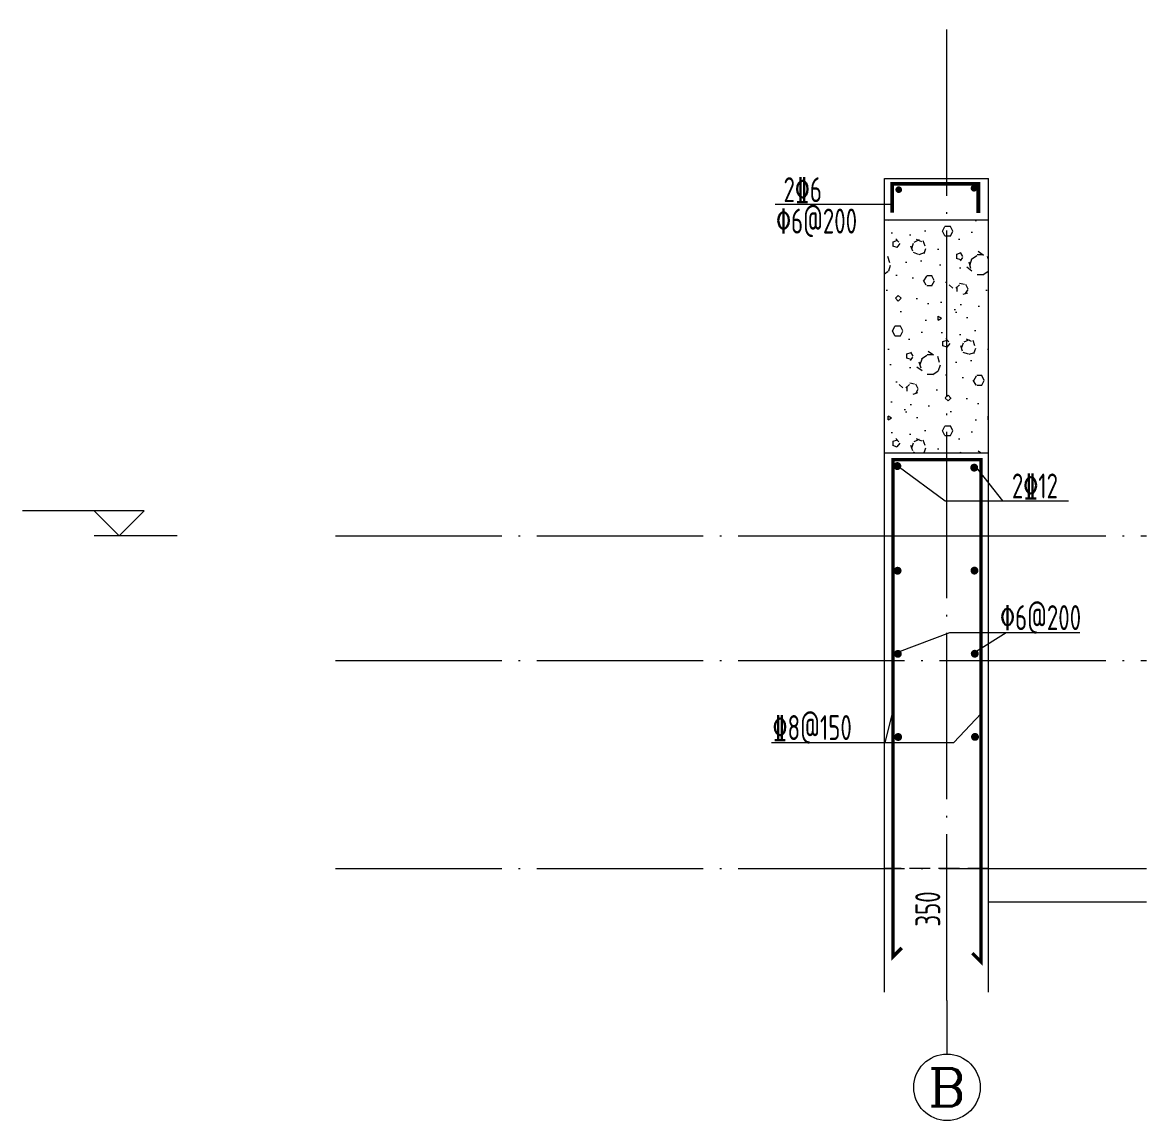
# Model space of a CAD drawing. Extents: x -129922 to 1190196, y -520662 to 139923.
# Drawn here: x 55807 to 58510, y -321597 to -318955 of the extents above; entities that cross this region are included whole.
import ezdxf
from ezdxf.enums import TextEntityAlignment as Align

# ---------------------------------------------------------------- set-up
doc = ezdxf.new("R2010")
doc.units = 0
doc.header["$LTSCALE"] = 1000
doc.header["$MEASUREMENT"] = 0
doc.linetypes.add('DASH', pattern=[0.35, 0.25, -0.1])
doc.linetypes.add('DOTE', pattern=[2.42, 2, -0.2, 0.02, -0.2])
for name, color, linetype, lineweight in [('S-墙柱-REIN', 1, 'Continuous', 20), ('S-大样-HATCH', 251, 'Continuous', 9), ('S-大样-实线', 2, 'Continuous', 20), ('S-大样-标高', 3, 'Continuous', 20), ('S-板-BEAM', 4, 'DASH', 20), ('S-板-文字', 7, 'Continuous', 20), ('S-轴网-标注', 3, 'Continuous', 20), ('S-轴网-轴线', 1, 'DOTE', 9), ('S-通用-TEXT', 7, 'Continuous', 20)]:
    doc.layers.add(name, color=color, linetype=linetype, lineweight=lineweight)
doc.styles.add('_TCH_AXIS', font='COMPLEX.shx', dxfattribs={"bigfont": 'hztxt.shx'})
doc.styles.add('COMPLEX', font='COMPLEX')
doc.styles.add('TSSD_Rein', font='tssdeng.shx', dxfattribs={"width": 0.7, "bigfont": 'hztxt.shx'})

# ---------------------------------------------------------------- blocks, each defined once
blk = doc.blocks.new('20191015.22370934')
at = {"layer": 'S-墙柱-REIN', "const_width": 9}
blk.add_lwpolyline([(281.2, 45.4), (281.2, 114.9), (488.7, 114.9), (488.7, 44.9)], dxfattribs=at)
at = {"layer": 'S-墙柱-REIN', "ltscale": 0.2, "const_width": 8}
for points in [[(301.2, 100.9, 1), (293.2, 100.9, 1)], [(482.2, 104.4, 1), (474.2, 104.4, 1)]]:
    blk.add_lwpolyline(points, format="xyb", close=True, dxfattribs=at)
at = {"layer": 'S-通用-TEXT', "ltscale": 0.2}
blk.add_line((281.2, 65, 0), (0, 65, 0), dxfattribs=at)
at = {"layer": 'S-通用-TEXT', "style": 'TSSD_Rein', "width": 0.7}
for s, p in [('2\x846', (20.2, 70.9)), ('\x826@200', (2.2, -4.6))]:
    blk.add_text(s, height=60, dxfattribs=at).set_placement(p)
blk = doc.blocks.new('20191015.22515414')
at = {"layer": 'S-大样-HATCH'}
h = blk.add_hatch(dxfattribs=at)
h.set_pattern_fill('加气混凝土', color=256, scale=20)
h.set_pattern_definition([(0, (-739395.07, -802479.57), (120, 240), [0, -240]), (0, (-739535.47, -802511.97), (120, 240), [0, -240]), (0, (-739457.47, -802514.37), (120, 240), [0, -240]), (0, (-739372.27, -802443.57), (120, 240), [0, -240]), (0, (-739471.87, -802526.37), (120, 240), [0, -240]), (0, (-739348.27, -802292.37), (120, 240), [0, -240]), (0, (-739421.47, -802311.57), (120, 240), [0, -240]), (0, (-739383.07, -802341.57), (120, 240), [0, -240]), (0, (-739578.67, -802346.37), (120, 240), [0, -240]), (0, (-739461.07, -802357.17), (120, 240), [0, -240]), (0, (-739506.67, -802418.37), (120, 240), [0, -240]), (0, (-739504.27, -802508.37), (120, 240), [0, -240]), (0, (-739414.27, -802517.97), (120, 240), [0, -240]), (0, (-739348.27, -802412.37), (120, 240), [0, -240]), (0, (-739572.67, -802449.57), (120, 240), [0, -240]), (0, (-739552.27, -802408.77), (120, 240), [0, -240]), (0, (-739458.67, -802425.57), (120, 240), [0, -240]), (0, (-739492.27, -802460.37), (120, 240), [0, -240]), (0, (-739511.47, -802381.17), (120, 240), [0, -240]), (0, (-739481.47, -802291.17), (120, 240), [0, -240]), (0, (-739563.07, -802499.97), (120, 240), [0, -240]), (0, (-739431.07, -802340.37), (120, 240), [0, -240]), (0, (-739542.67, -802336.77), (120, 240), [0, -240]), (0, (-739561.87, -802305.57), (120, 240), [0, -240]), (130.601294, (-739363.016, -802367.511), (-599.99999337, 720.00000315), [10.53662, -4414.8444]), (18.4349488, (-739380.16, -802362.94), (599.9999978, 239.9999982), [10.842096, -1507.05116]), (90, (-739380.16, -802373.23), (120, 240), [10.285714, -469.71426]), (161.565051, (-739369.873, -802376.654), (-600.000003, 239.9999821), [10.842096, -1507.05116]), (53.1301023, (-739369.873, -802376.654), (120.0000002, 239.9999999), [11.42857, -1188.5714]), (135, (-739360.73, -802498.94), (-120.0000145, 239.999984), [9.697464, -669.12504]), (45, (-739374.44, -802498.94), (119.999999, 239.999999), [9.697464, -669.12504]), (135, (-739367.59, -802505.8), (-120.0000145, 239.999984), [9.697464, -669.12504]), (45, (-739367.59, -802505.8), (119.999999, 239.999999), [9.697464, -669.12504]), (116.56505, (-739476.16, -802337.8), (-2e-05, 479.999987), [12.77753, -255.5506]), (180, (-739481.87, -802326.37), (-120, 240), [13.714286, -226.2857]), (63.434949, (-739501.3, -802337.8), (1e-06, 479.999998), [12.77753, -255.5506]), (116.56505, (-739495.59, -802349.23), (-2e-05, 479.999987), [12.77753, -255.5506]), (0, (-739495.59, -802349.23), (120, 240), [13.714286, -226.2857]), (63.434949, (-739481.87, -802349.23), (1e-06, 479.999998), [12.77753, -255.5506]), (107.102728, (-739385.873, -802418.939), (-359.99998624, 1200.000001936), [15.54454, -6513.161]), (143.972626, (-739390.444, -802404.082), (-2279.9999711, 1679.9999981), [15.54454, -3248.808]), (180, (-739403.02, -802394.94), (-120, 240), [14.85714, -225.14284]), (36.0273733, (-739430.444, -802404.082), (2279.99998315, 1679.9999819), [15.54454, -3248.808]), (71.565051, (-739435.016, -802417.796), (360.0000018, 1199.9999979), [14.456126, -1503.43712]), (107.102728, (-739430.444, -802432.654), (-359.99998624, 1200.000001936), [15.54454, -6513.161]), (143.972626, (-739417.873, -802441.796), (-2279.9999711, 1679.9999981), [15.54454, -3248.808]), (0, (-739417.87, -802441.8), (120, 240), [14.85714, -225.14284]), (36.0273733, (-739403.016, -802441.796), (2279.99998315, 1679.9999819), [15.54454, -3248.808]), (71.565051, (-739390.444, -802432.654), (360.0000018, 1199.9999979), [14.456126, -1503.43712]), (150.255118, (-739383.587, -802306.94), (-360.00000085, 239.999997), [9.21401, -1925.72784]), (90, (-739391.59, -802311.51), (120, 240), [9.14286, -470.8571]), (29.7448813, (-739391.587, -802311.51), (360.0000002, 239.9999989), [9.21401, -1925.72784]), (116.56505, (-739439.59, -802477.23), (-2e-05, 479.999987), [12.77753, -255.5506]), (168.690067, (-739445.301, -802465.796), (-1080.0000008, 239.999994), [11.6549, -2435.8742]), (41.1859251, (-739465.873, -802471.511), (2999.99998182, 2639.99997692), [12.14874, -5090.3208]), (90, (-739465.87, -802482.94), (120, 240), [11.42857, -468.5714]), (138.814074, (-739456.73, -802490.939), (-2999.99994668, 2640.00001681), [12.14874, -5090.3208]), (16.6992442, (-739456.73, -802490.939), (3959.99997021, 1199.99998743), [11.93178, -4999.415]), (60.9453959, (-739445.301, -802487.511), (119.99999968, 239.99999788), [11.766434, -4930.1358]), (109.983106, (-739540.158, -802376.654), (-600.00000226, 1679.99999555), [13.3768, -5604.879]), (155.556045, (-739544.73, -802364.082), (-1560.00000595, 719.99998504), [13.809194, -5786.0526]), (24.4439547, (-739569.873, -802364.082), (1560.00000078, 719.99999654), [13.809194, -5786.0526]), (70.0168934, (-739574.444, -802376.654), (600.00000181, 1679.99999583), [13.3768, -5604.879]), (109.983106, (-739569.873, -802389.225), (-600.00000226, 1679.99999555), [13.3768, -5604.879]), (160.016893, (-739557.301, -802393.796), (-600.00000035, 239.99998907), [13.3768, -2795.751]), (19.9831065, (-739557.301, -802393.796), (599.9999967, 239.9999996), [13.3768, -2795.751]), (70.0168934, (-739544.73, -802389.225), (600.00000181, 1679.99999583), [13.3768, -5604.879]), (122.005383, (-739451.016, -802398.368), (-120.0000161, 239.99998775), [10.781693, -2253.3736]), (18.4349488, (-739467.016, -802392.654), (599.9999978, 239.9999982), [10.842096, -1507.05116]), (90, (-739467.02, -802402.94), (120, 240), [10.285714, -469.71426]), (161.565051, (-739456.73, -802406.368), (-600.000003, 239.9999821), [10.842096, -1507.05116]), (54.4623222, (-739456.73, -802406.368), (839.99999878, 1199.9999982), [9.83123, -4119.2846]), (116.56505, (-739520.73, -802456.65), (-2e-05, 479.999987), [12.77753, -255.5506]), (180, (-739526.44, -802445.23), (-120, 240), [12.57143, -227.42856]), (59.0362434, (-739545.873, -802456.654), (120.0000004, 239.99999884), [13.32789, -2785.5288]), (120.963756, (-739539.016, -802468.082), (-120.0000164, 239.99998898), [13.32789, -2785.5288]), (0, (-739539.02, -802468.08), (120, 240), [12.57143, -227.42856]), (63.434949, (-739526.44, -802468.08), (1e-06, 479.999998), [12.77753, -255.5506])])
h.paths.add_polyline_path([(271.7, 1340), (521.7, 1340), (521.7, 1900), (271.7, 1900)])
at = {"layer": 'S-墙柱-REIN', "const_width": 8}
blk.add_lwpolyline([(313, 148.7), (291.8, 127.5), (291.8, 1323.5), (503.7, 1323.5), (503.7, 115), (482.5, 136.2)], dxfattribs=at)
at = {"layer": 'S-墙柱-REIN', "const_width": 9.5}
for points in [[(297.7, 1308, 1), (307.2, 1308, 1)], [(482.5, 1304.2, 1), (492, 1304.2, 1)], [(298.3, 1056.2, 1), (307.8, 1056.2, 1)], [(483.2, 1056.5, 1), (492.7, 1056.5, 1)], [(299, 856.2, 1), (308.5, 856.2, 1)], [(483.9, 856.5, 1), (493.4, 856.5, 1)], [(299.7, 656.2, 1), (309.2, 656.2, 1)], [(484.5, 656.5, 1), (494, 656.5, 1)]]:
    blk.add_lwpolyline(points, format="xyb", close=True, dxfattribs=at)
at = {"layer": 'S-大样-实线', "ltscale": 0.5}
for p, q in [((271.7, 1900), (271.7, 2000)), ((271.7, 2000), (521.7, 2000)), ((521.7, 1900), (521.7, 2000)), ((271.7, 1900), (521.7, 1900)), ((271.7, 42), (271.7, 1340)), ((271.7, 1340), (521.7, 1340)), ((521.7, 870), (521.7, 1340)), ((271.7, 1140), (521.7, 1140)), ((521.7, 42), (521.7, 870)), ((521.7, 340), (901.6, 340)), ((521.7, 260), (901.6, 260))]:
    blk.add_line(p, q, dxfattribs=at)
at = {"layer": 'S-大样-实线'}
for p, q in [((271.7, 1340), (271.7, 1900)), ((521.7, 1340), (521.7, 1900))]:
    blk.add_line(p, q, dxfattribs=at)
at = {"layer": 'S-板-BEAM', "ltscale": 0.2}
blk.add_lwpolyline([(521.7, 340), (271.7, 340)], dxfattribs=at)
at = {"layer": 'S-通用-TEXT'}
for p, q in [((304.4, 1308), (417.7, 1224.3)), ((489.8, 1308), (555.3, 1224.3)), ((417.7, 1224.3), (714.2, 1224.3)), ((307.8, 861.8), (428.6, 907.6)), ((428.6, 907.6), (741.2, 907.6)), ((491.2, 861.8), (564.2, 907.6)), ((273.4, 643), (290.7, 712.5)), ((438.7, 643), (503.7, 712.5)), ((0, 643), (438.7, 643))]:
    blk.add_line(p, q, dxfattribs=at)
at = {"layer": 'S-板-BEAM', "ltscale": 0.2}
blk.add_blockref('20191015.22370934', (8.6, 1872), dxfattribs=at)
at = {"layer": 'S-通用-TEXT', "style": 'TSSD_Rein', "width": 0.7}
for s, p in [('2\x8412', (578, 1230.2, 0)), ('\x826@200', (549.5, 913.5, 0)), ('\x848@150', (2.5, 648.9, 0))]:
    blk.add_text(s, height=60, dxfattribs=at).set_placement(p)
blk.add_text('350', height=60, rotation=90, dxfattribs=at).set_placement((405.7, 200.1))
blk = doc.blocks.new('_AXISO')
blk.add_circle((0, 0), 0.5)
at = {"layer": 'S-板-文字', "style": 'COMPLEX', "width": 1.041667}
blk.add_attdef('A', text='', height=0.56, dxfattribs=at).set_placement((-0.25, -0.28), (0.25, -0.28), align=Align.FIT)

msp = doc.modelspace()

# ---------------------------------------------------------------- linework, layer by layer
at = {"layer": 'S-大样-标高'}
for p, q in [((56099.2, -320130.2), (55806.9, -320130.2)), ((56039.2, -320190.2), (55979.2, -320130.2)), ((56039.2, -320190.2), (56099.2, -320130.2)), ((56179.2, -320190.2), (55979.2, -320190.2))]:
    msp.add_line(p, q, dxfattribs=at)
at = {"layer": 'S-轴网-标注'}
msp.add_line((58030, -321308.2), (58030, -321436.7), dxfattribs=at)
at = {"layer": 'S-轴网-轴线', "ltscale": 0.2}
for p, q in [((58030, -321307.7), (58030, -309787.1)), ((56559.9, -320190.2), (58509.9, -320190.2)), ((56559.9, -320490.2), (58509.9, -320490.2)), ((56559.9, -320990.2), (58509.9, -320990.2))]:
    msp.add_line(p, q, dxfattribs=at)

# ---------------------------------------------------------------- block references
at = {"layer": 'S-板-BEAM', "ltscale": 0.2}
msp.add_blockref('20191015.22515414', (57608.2, -321330.2), dxfattribs=at)
at = {"layer": 'S-轴网-标注'}
ref = msp.add_blockref('_AXISO', (58030, -321516.7), dxfattribs=dict(at, xscale=160, yscale=160, zscale=160))
ref.add_attrib('A', 'B', dxfattribs={"height": 90.5, "style": '_TCH_AXIS', "width": 1.235294}).set_placement((57984.7, -321561.9), (58075.2, -321561.9), align=Align.FIT)

doc.saveas('drawing.dxf')
